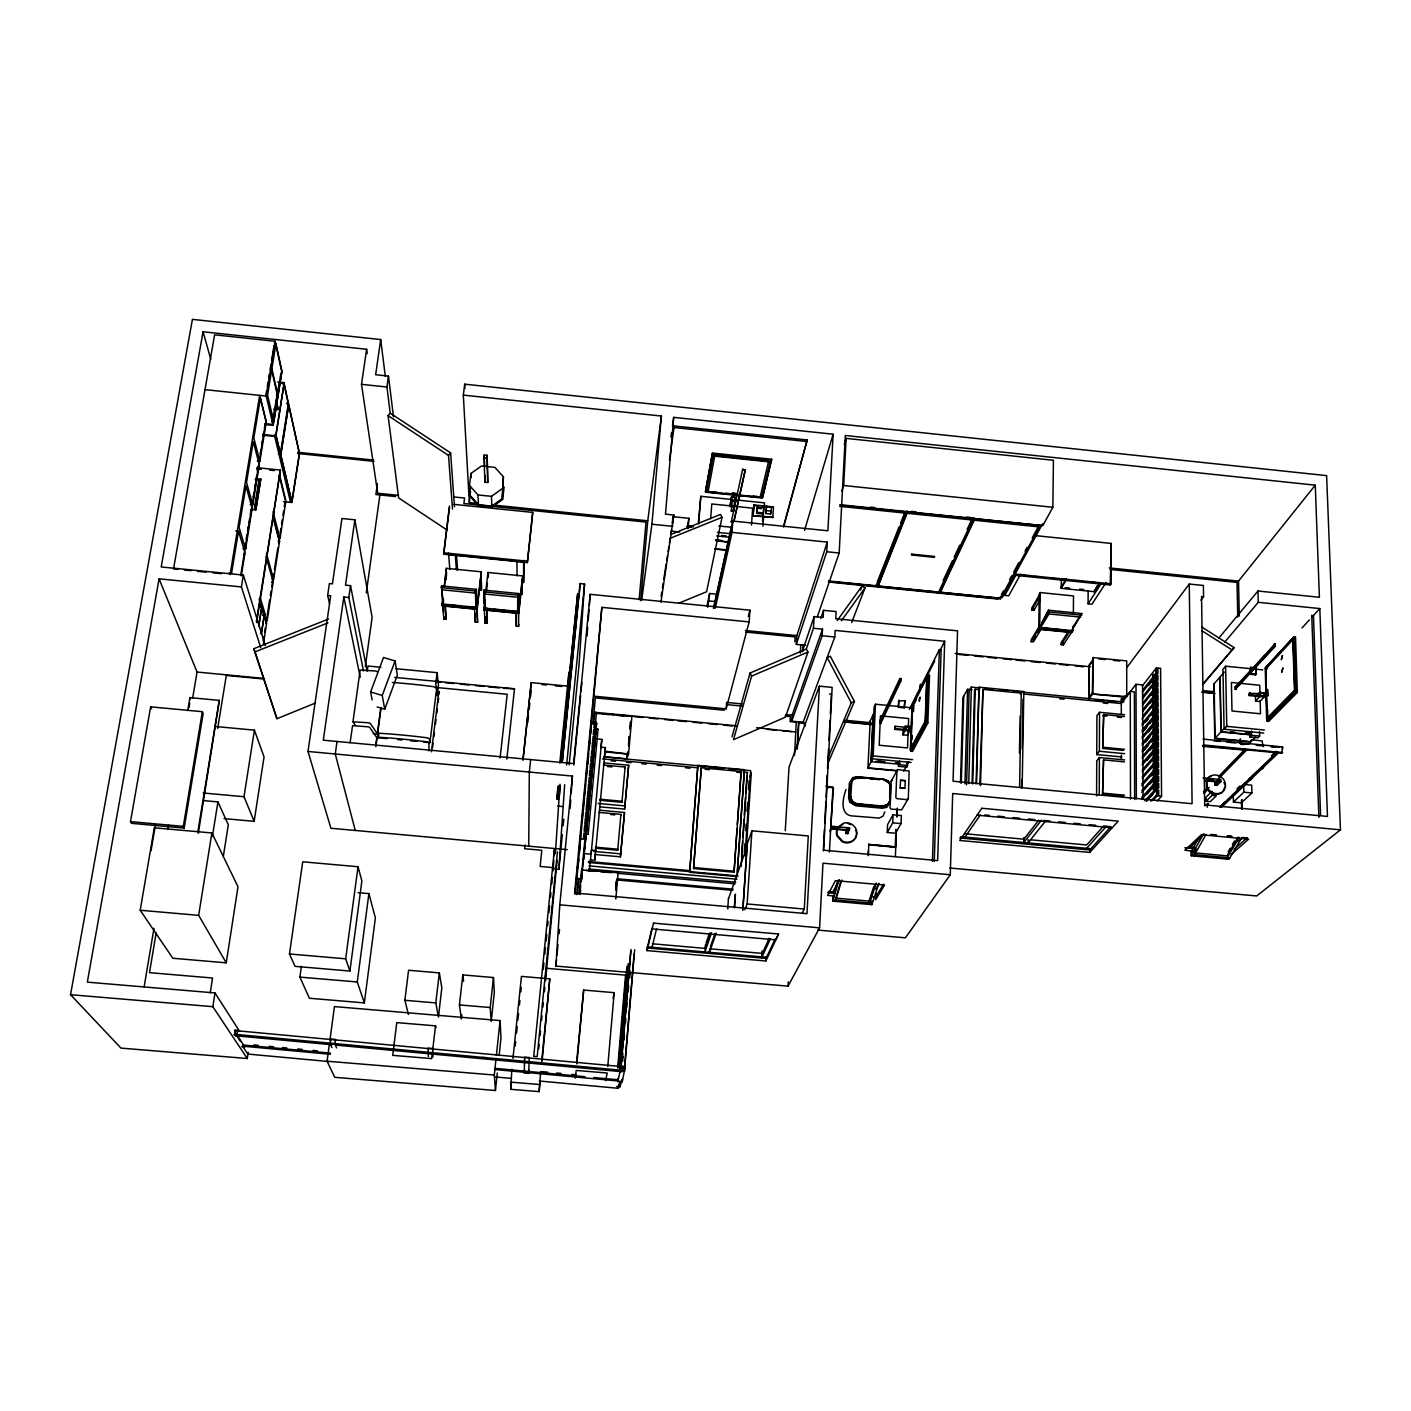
<?xml version="1.0" encoding="UTF-8"?>
<svg xmlns="http://www.w3.org/2000/svg" width="1411" height="1411" viewBox="0 0 1411 1411"><rect width="100%" height="100%" fill="white"/><g stroke="black" fill="none" stroke-linecap="round" stroke-linejoin="round"><path stroke-width="1.5" d="M524.257 560.484L523.604 582.655L523.604 560.414M524.204 1072.819L524.68 1057.121L529.301 1057.509L528.702 1073.189L524.204 1072.819L524.504 1069.838M1123.544 796.21L1102.555 794.234L1103.543 759.894L1124.461 761.887M1123.526 750.423L1102.697 748.43L1103.684 714.53L1124.408 716.541M1111.127 543.411L1111.057 583.819L1015.073 574.065L1014.421 575.247L1110.281 584.983L1111.127 543.411L1035.339 535.616M449.421 506.055L443.654 554.206L527.361 562.583L532.741 512.405L454.06 504.38M1096.594 795.875L1096.735 760.829L1099.381 757.531L1124.673 759.947M1121.904 756.966L1096.753 754.568L1096.911 715.765L1099.539 712.29L1124.638 714.724M1099.24 794.922L1099.381 757.531M1096.753 754.568L1099.398 751.252L1099.539 712.29M1102.555 794.234L1103.543 759.894M1102.697 748.43L1103.684 714.53M1105.959 582.743L1091.955 604.19L1088.075 603.802L1088.146 590.874M981.756 808.397L959.727 840.462L1089.751 852.42L1089.786 848.575M1092.326 694L1093.031 657.579L1126.701 660.895L1126.736 696.558L1092.326 694L1126.172 697.299M1092.855 693.26L1093.031 657.579M1061.442 578.581L1061.143 588.334L1094.142 591.685L1097.37 585.565M528.719 846.159L529.319 772.064L530.642 759.577M1080.561 615.231L1080.544 617.118L1048.973 613.944L1040.542 627.772L1050.895 628.795M1071.619 630.876L1081.814 613.538L1048.585 610.205L1041.671 623.186L1048.585 610.205M532.741 512.405L527.361 562.583M568.351 686.205L531.224 682.624L523.128 759.047M1071.425 630.435L1071.408 632.516L1038.761 629.271L1039.272 594.207L1040.224 592.567L1073.506 595.936L1073.365 613.326M1038.761 628.971L1072.201 632.304L1073.26 626.378M1074.494 626.466L1074.494 624.826M1039.202 624.385L1039.149 628.636L1071.813 631.899L1063.365 644.88L1061.16 644.651L1061.178 642.605L1068.039 631.987M1063.365 644.88L1063.383 642.816M878.877 883.392L871.892 904.645L832.666 901.135L837.323 881.84M833.125 896.003L833.072 899.759L872.333 903.269M1048.973 613.944L1048.99 612.074L1040.56 625.92M839.757 504.662L1042.8 525.633L1052.853 507.272L1053.435 460.268L846.141 438.38L844.307 444.271M1041.001 629.482L1033.416 641.899L1031.194 641.688L1039.713 627.384L1040.224 592.567M1031.194 641.688L1031.229 639.624L1038.796 627.19M1040.383 599.375L1033.91 610.363L1031.706 610.134L1031.741 608.088L1039.642 594.595L1039.554 600.98M1028.125 839.58L1028.072 842.896L1045.868 820.638M1033.91 610.363L1033.946 608.317M1019.447 753.262L1020.118 716.135M1019.589 787.144L1021.264 693.118L982.92 689.379L979.869 784.534M1021.582 788.202L1021.723 779.489M1022.252 749.029L1023.134 698.974M1022.146 787.391L1023.822 691.549L979.04 687.175L976.059 783.916M1023.875 837.534L1023.786 842.508L1041.424 820.214M1020.7 574.083L1008.724 595.795L1004.808 595.407L1004.897 591.086M974.331 517.89L940.008 592.779L1000.258 598.846L1000.311 596.659M972.091 782.84L974.525 690.508L975.213 689.309L979.587 689.732M972.726 783.969L975.213 689.309M976.588 783.105L979.04 687.175M980.522 785.645L982.92 689.379M964.965 783.881L967.576 689.291L971.95 689.714M966.588 784.869L969.145 690.984L971.35 687.122L980.081 687.968M968.757 783.599L971.35 687.122M960.503 782.523L962.919 697.51L967.576 689.291M961.279 783.387L963.748 696.064M817.692 930.061L905.421 937.821L950.273 874.749L952.69 793.529L1340.45 829.844L1326.622 475.63L464.695 384.18L463.319 395.098L469.334 502.598L478.029 503.48M932.406 861.31L939.391 649.607L941.155 649.783L934.241 861.486M805.117 726.083L803.124 722.273L834.801 636.996L835.136 630.417L944.682 641.264L937.645 860.604L823.654 850.198L832.155 687.386L819.403 686.152L789.031 767.108L785.274 830.744M927.874 722.891L929.532 675.075L927.874 674.917L926.198 722.732L927.874 722.891L912.547 751.393L910.924 751.252L912.423 705.112M919.796 688.268L920.536 684.159L920.431 686.998M925.351 722.467L927.027 675.851L928.332 675.975L926.727 722.15L925.404 722.026L910.36 750.211L911.629 750.335M898.613 762.628L898.472 766.332L906.814 767.125L907.855 761.746M909.425 729.804L909.548 726.594L905.95 726.718L905.827 729.91L909.195 730.245L905.827 729.91M909.778 730.845L909.936 726.542L905.368 726.101L903.111 730.545L902.934 734.831L907.485 735.254L909.778 730.845L894.662 729.346L895.156 726.295L907.573 727.476M910.36 750.211L912.053 705.518L927.027 675.851M911.859 749.929L912.088 743.544M912.035 739.681L912.194 735.431M913.287 711.603L913.517 705.218L912.053 705.518M914.275 705.13L912.264 705.094L910.571 749.805L912.017 749.946L912.176 745.678M913.446 711.62L913.605 707.37M895.262 846.9L868.612 844.448L895.262 846.9L895.95 829.509M896.25 829.774L895.562 847.253L868.894 844.819M896.779 816.669L896.885 809.667M895.385 856.495L896.426 830.109M896.937 816.916L897.29 808.115M898.472 766.332L899.495 760.952M900.112 787.832L900.571 780.248L905.315 780.689L904.857 788.273L900.112 787.832L904.857 788.273M904.239 707.881L904.927 700.685L898.613 701.02L898.366 707.317L904.239 707.881L904.927 700.685M901.065 823.583L901.382 815.576L893.057 814.8L887.59 824.571L887.254 832.49L895.474 833.231L901.065 823.583L892.74 822.825L887.254 832.49M905.368 726.101L905.209 730.404L902.934 734.831M906.056 729.469L905.95 726.718M906.814 767.125L906.956 763.422M908.173 731.145L907.538 747.936L879.176 745.237L880.446 715.836L908.666 718.552L908.349 726.947M511.858 1069.168L510.764 1089.31L539.108 1091.638L540.678 1071.566M889.653 797.321L889.777 785.239M889.759 800.778L890.059 784.71A7.073 6.596 27.1 0 0 885.72 779.966L883.551 779.419M894.662 729.346L895.156 726.295M892.74 822.825L893.057 814.8M899.054 700.103L898.366 707.317M899.883 678.497L899.777 681.002L900.853 681.107L900.941 678.585L899.883 678.497L879.811 720.95L879.706 723.349L880.729 723.455L900.853 681.107M907.114 513.287L907.202 510.941L877.889 586.535L938.421 592.62L972.549 520.042L907.114 513.287L877.889 586.535M875.861 893.516L875.596 899.724L884.574 885.067L835.383 880.623L827.622 895.421L834.166 896.003M871.169 761.517L873.268 714.389M911.1 762.451L871.786 758.73L874.079 707.211L875.455 704.23L912.37 707.793M871.875 760.741L872.263 754.109M873.409 728.358L873.603 724.072M868.135 855.242L868.312 850.921M868.418 855.613L868.753 844.184M871.786 758.73L873.162 755.908L875.455 704.23M880.729 723.455L880.817 721.056L879.811 720.95M897.237 770.935L867.924 768.166L870.181 721.092M828.522 581.561L876.302 586.376L876.407 584.189M850.392 783.087C850.374 789.807 846.265 803 856.512 804.482L882.386 806.898L888.242 804.64M851.644 783.034L850.815 796.898A6.949 6.508 26.2 0 0 857.359 804.094L872.263 805.487M845.648 833.478L847.588 827.693L845.648 833.478L847.852 833.672L849.792 827.904L831.22 826.193M553.853 860.057L553.094 870.869M554.064 855.771L554.382 849.351L533.728 1056.328L537.185 1056.61L557.486 851.838M559.92 785.874C560.167 804.217 554.576 803.723 558.421 785.733M847.852 833.672L847.94 831.573M555.37 853.778L559.991 784.287M829.403 852.103L833.001 787.038L826.687 786.438M512.969 1058.391L521.435 976.394L549.796 978.828L542.089 1061.337M823.318 850.921L824.43 829.421M824.765 822.983L825.894 801.483M826.123 797.18L827.163 775.239M827.499 768.66L828.539 748.924M828.998 740.158L830.021 720.421M830.374 713.843L831.396 694.106L829.597 693.93M365.361 666.362L372.116 617.348L354.866 519.812L341.956 518.507L332.432 583.872L329.398 583.572L327.669 595.424L330.703 595.724L308.004 751.463L572.407 776.068L559.797 904.821L555.916 966.076L788.043 986.148L819.597 927.838L822.983 863.179L950.273 874.749M817.357 616.73L839.175 553.006L845.312 435.488L1315.264 485.172L1319.408 597.276L1257.959 591.015L1218.822 638.125M827.728 788.167L827.816 786.244L825.805 786.05M841.856 491.187L843.69 485.507L846.141 438.38M557.116 860.357L545.493 980.786M819.403 686.152L806.986 913.675L574.612 892.987L601.862 607.347L749.153 621.916L749.946 610.205L590.186 594.331L573.624 763.598L323.295 740.193L343.808 597.012L348.834 597.506L363.491 670.966M803.124 722.273L791.747 721.18L822.154 635.761L822.507 629.165L813.441 628.265L806.422 648.778M1200.92 600.204L1203.565 596.782L1203.389 585.459L1189.261 584.031L1192.083 803.706L953.06 781.218L957.54 630.84L835.753 618.741L836.123 611.58L823.548 610.328L823.142 617.489L814.112 616.589L802.171 651.847M805.646 645.321L796.298 644.404L826.74 551.736L827.269 542.106L732.027 532.388L715.254 608.194M672.465 426.069L673.7 417.339L833.143 434.2L827.887 530.783L732.838 521.065L713.719 608.264M567.681 694.018L567.928 689.662M568.298 683.153L568.915 672.289L569.956 672.377M813.441 628.265L814.112 616.589M802.348 912.935L804.27 909.054L808.291 835.965L751.904 830.797L747.248 843.937L742.874 910.448M569.039 682.624L569.391 676.345M797.021 748.73L798.538 722.361L805.152 722.943M802.665 651.229L803.035 644.756M797.338 748.959L798.873 722.661L802.982 723.049M788.043 986.148L788.29 981.827M554.594 868.947L558.862 869.317L564.665 784.728M794.834 641.793L795.116 636.943L745.749 632.075M783.616 527.114L807.18 439.985L674.264 425.963L669.449 460.109M791.747 721.18L792.118 715.165L822.507 629.165M796.298 644.404L796.827 635.603L827.269 542.106M794.499 755.52L796.28 722.15L790.072 721.55L790.372 716.559L785.08 716.047M800.302 653.17L800.795 644.545M577.593 594.595L579.074 594.013L577.593 594.595L560.784 762.363M647.402 946.534L647.067 950.608L765.873 960.979L766.12 956.905M761.693 956.235L762.011 950.979M579.48 592.303L580.044 583.572L584.56 584.031L579.039 664.722L569.162 764.85M765.679 513.551L766.702 506.179L765.679 513.551L770.582 514.063L771.623 506.69M744.32 852.438L744.902 843.743M745.766 830.709L746.19 824.2M747.054 811.149L747.636 802.471M748.5 789.437L749.082 780.742M706.576 490.499L706.382 492.263L761.57 497.96L770.547 460.286L713.225 454.853L717.458 455.312M745.026 855.789L750.652 770.671L728.711 768.625M771.658 459.228L762.504 497.695L771.658 459.228L712.449 453.037L705.429 491.804L728.676 494.203M746.084 851.75L751.287 772.805L749.946 776.932M742.874 908.613L747.177 844.819M770.582 514.063L770.776 511.099M744.832 909.848L747.142 903.957L751.904 830.797M772.681 517.819L773.51 506.937L753.915 504.909L753.068 515.809L772.822 517.273L753.068 515.809M756.631 513.375L757.248 507.096L763.792 507.766L763.439 512.969L763.175 514.045L756.631 513.375L757.248 507.096M734.055 872.21L741.145 771.517L701.302 767.778L693.559 868.541L734.055 872.21L737.001 828.91M737.283 824.571L741.145 771.517M761.57 497.96L761.781 496.196M734.302 907.837L735.396 894.098L734.514 907.255M737.318 872.227L744.408 769.718L697.881 765.362L689.662 872.28L737.018 876.548L744.408 769.718M762.61 521.382L763.034 515.015M763.175 514.045L763.792 507.766M762.945 526.285L763.651 515.65M764.215 507.113L764.497 502.863L734.796 499.794M741.533 856.512L742.556 841.238M742.856 836.864L744.02 819.403M744.303 815.029L745.467 797.568M745.766 793.211L746.93 775.75M741.163 866.46L747.424 772.47L743.086 772.064M570.132 808.521L570.75 799.878M571.19 793.37L572.407 776.068M751.481 525.051L752.645 508.172L711.797 503.956L710.65 518.754M753.192 515.262L753.915 504.909M727.776 908.984L728.429 898.278M742.662 469.246L745.22 470.463L742.662 469.246L731.233 522.282L731.304 521.382M601.862 607.347L593.855 696.17L726.154 708.851L726.612 702.449M729.998 506.496L731.48 496.901L735.907 497.36L735.607 501.346L734.39 506.955L729.998 506.496L731.48 496.901M731.78 500.446C729.311 495.737 737.777 496.213 735.202 500.235L731.78 500.446L735.078 500.782L735.29 497.818M734.425 500.429L734.655 499.406L733.649 511.346L731.339 511.117L732.362 499.159M731.145 528.808L731.268 527.203L713.455 608.494M732.027 532.388L732.838 521.065M705.429 944.894L704.918 951.914L711.55 932.794M587.029 636.061L587.699 627.278M588.193 620.681L589.022 609.711M589.357 605.319L590.186 594.331M707.722 607.259L709.627 593.502L717.758 594.313M697.881 765.362L689.662 872.28M693.559 868.541L701.302 767.778M705.429 491.804L712.449 453.037M713.331 454.307L713.137 456L770.335 461.979L770.406 460.709L768.766 460.674L760.106 497.272M714.883 455.03L708.093 491.91M698.304 523.358L700.826 496.302L730.545 499.353M698.639 524.01L700.826 496.302M688.074 528.684L688.903 518.313L672.853 516.655L672.324 522.899M620.699 1066.081L625.302 1066.451L622.198 1081.849L617.718 1081.479L620.311 1070.649L629.429 963.607M620.822 1067.58L630.682 951.331M631.052 949.48L620.963 1068.392L624.65 1068.709L634.65 949.779M616.713 1086.505L620.064 1086.77L620.434 1082.396M622.533 1057.633L622.904 1053.259M624.015 1040.154L624.385 1035.797M625.496 1022.675L625.867 1018.319M626.784 1007.383L627.154 1003.027M628.071 992.092L628.636 985.548M629.553 974.613L629.923 970.257M622.657 1061.107L623.027 1056.716M629.712 977.752L630.082 973.361M622.198 1081.849L622.445 1078.886M634.086 953.836L624.297 1070.067L625.302 1066.451M660.93 602.356L673.841 515.015L665.463 514.168L673.7 417.339M437.11 672.659L435.77 683.435L437.11 695.711L438.451 684.846L437.11 672.659L396.085 668.726M617.648 1067.933L625.549 975.142L546.286 968.281L545.422 976.941M618.388 1066.822L626.96 966.2M617.718 1081.479L617.983 1078.515M619.376 1068.374L628.283 963.501M674.264 425.963L674.141 427.533L807.092 441.537M615.884 888.03L616.448 881.681M627.542 756.031L627.93 751.746M628.53 744.99L629.288 736.419L628.653 742.75M615.884 890.306L616.625 882.016M628.6 746.366L629.324 738.041M630.064 729.699L630.805 721.374M615.813 899.036L618.141 872.686L581.579 870.005M605.46 751.94L628.548 754.109L631.934 716.065L596.394 713.419M595.46 854.572L620.417 856.83L624.509 812.489L599.622 810.196M599.869 806.827L624.614 809.103L628.671 765.238L603.996 762.928M620.417 856.83L624.509 812.489M624.614 809.103L628.671 765.238M641.635 600.433L651.917 524.222L661.389 416.051L463.319 395.098M607.771 1066.487L614.191 992.674L583.678 990.046L576.57 1062.412M576.87 878.736L591.597 721.726L596.059 722.15L581.138 879.106L576.87 878.736L577.293 874.379M639.13 599.781L646.026 522.088L463.902 503.515L464.572 498.03L453.936 496.954M595.371 848.187L617.683 850.216L620.928 814.412L598.705 812.366M599.975 800.302L621.934 802.33L625.126 767.037L603.273 764.991M640.7 600.61L647.755 520.8L661.389 416.051M603.785 756.649L626.943 758.836L627.507 752.574M615.972 886.655L616.536 880.358M627.366 757.248L627.736 753.104M629.941 728.252L630.541 721.709M587.805 763.792L588.563 755.379M589.128 749.065L589.904 740.652M590.468 734.337L591.597 721.726M736.877 725.836L594.807 712.308L599.128 713.296M596.624 738.905L601.827 739.399L591.121 854.237L584.048 853.602L582.39 870.64M590.433 859.828L594.772 860.234L595.371 853.743M594.772 860.234L605.425 747.565L601.086 747.142M576.852 1063.929L583.678 990.046M577.575 893.974L579.057 878.224M593.714 723.79L594.807 712.308M579.268 894.38L581.632 869.405M594.684 731.357L595.089 727.212M595.407 723.79L596.465 712.678M579.903 894.115L580.715 884.609M581.156 880.975L581.949 872.651L581.561 876.601M580.133 894.486L580.591 889.83M581.314 881.981L581.985 875.137M584.048 853.602L586.094 831.926M587.117 821.096L587.54 816.757M588.563 805.928L588.969 801.589M589.992 790.76L590.398 786.421M591.209 777.761L591.632 773.422M592.849 760.423L593.255 756.084M583.695 859.405L586.218 833.231M588.211 812.242L587.717 817.392L585.477 817.181L585.953 812.03L588.211 812.242L587.311 821.343M590.151 791.289L592.779 763.88L590.539 763.668L590.063 768.73L592.303 768.942M593.59 755.255L594.066 750.211L591.844 749.999L591.368 755.044L593.59 755.255L592.973 761.605M594.878 741.639L595.336 736.613L593.131 736.419L592.655 741.428L594.878 741.639L594.454 745.943M596.624 723.067L596.147 728.076L593.943 727.864L594.419 722.855L596.624 723.067L595.724 732.45M588.211 834.113L598.07 729.24L596.289 729.064L586.394 833.936L588.211 834.113L583.96 833.019L583.484 838.222L585.741 838.416M539.302 1081.002L618.23 1088.304L618.547 1084.971M574.965 894.362L576.834 874.767M577.452 868.224L578.281 859.511M578.898 852.985L579.727 844.272M580.362 837.728L581.191 829.015M581.808 822.49L582.637 813.777M583.272 807.251L584.101 798.538M584.507 794.181L585.336 785.468M585.971 778.925L586.8 770.212M587.417 763.686L588.246 754.973M588.863 748.43L589.71 739.734M590.115 735.378L590.944 726.665M591.368 722.309L593.855 696.17M577.91 867.871L578.739 859.193M579.357 852.685L580.186 843.99M576.676 894.609L578.122 879.318M592.885 724.108L595.371 697.881L724.319 710.227M595.248 730.545L595.654 726.348M541.736 1060.772L549.796 978.828M539.108 1091.638L540.184 1080.826M573.818 765.027L580.591 695.658M581.015 691.319L581.861 682.659M555.916 966.076L556.551 959.603M556.975 955.3L558.015 944.523M559.073 933.729L559.497 929.426M593.043 760.582L593.449 756.296M581.561 879.141L581.985 874.891M584.789 848.029L586.429 830.814M588.669 807.092L589.145 802.03M596.289 729.064L598.07 729.24M562.178 762.469L580.044 583.572M562.319 761.887L579.074 594.013M543.27 969.533L543.923 962.955M544.805 954.189L545.457 947.61M546.11 941.031L546.762 934.452M547.644 925.687L548.068 921.295M548.95 912.529L549.602 905.95M550.484 897.184L550.907 892.793M551.789 884.027L552.442 877.448M566.622 765.097L584.56 584.031M538.755 1048.743L539.196 1044.352M540.06 1035.586L540.501 1031.194M541.577 1020.241L542.018 1015.849M542.882 1007.084L543.323 1002.71M544.399 991.739L544.84 987.365M558.862 869.317L562.301 834.501M563.148 825.788L563.8 819.262M528.702 1073.189L529.002 1070.208M559.797 763.157L568.915 672.289M560.537 762.028L577.646 593.872M557.08 799.384L558.386 786.315M510.764 1089.31L511.435 1082.819M515.227 1046.01L515.685 1041.671M516.567 1033.011L517.237 1026.52M517.908 1020.012L518.578 1013.521M519.477 1004.861L519.918 1000.522M520.818 991.862L521.259 987.541M525.015 844.995L524.627 848.716L541.789 850.269L540.148 866.46L553.853 867.694M329.345 1044.405L327.07 1061.213L334.724 1077.316L495.437 1090.491L494.291 1075.023L495.914 1059.784M496.372 1055.428L500.076 1020.576L334.442 1006.59L329.909 1040.207M495.437 1090.491L497.289 1072.995M499.141 1055.499L500.976 1038.002L500.076 1020.576M600.927 747.883L601.827 739.399M493.462 977.541L494.344 992.286L491.204 1021.458L490.217 1007.542L493.462 977.541L462.826 974.913L459.422 1004.914L461.344 1018.936L461.803 1014.774M522.899 760.353L531.224 682.624M527.82 722.414L528.508 716.012M529.178 709.61L529.866 703.225M530.554 696.822L531.241 690.42M506.831 759.136L514.504 688.797L436.422 681.319M589.287 871.257L591.491 850.075L595.901 850.48M508.965 610.84L517.625 611.686L517.749 595.319M500.129 757.795L507.184 694.265L435.77 687.439M518.737 593.555L518.613 607.083L518.737 593.555L483.973 590.115L484.308 603.696L483.973 590.115M518.807 624.262L518.56 626.378L516.285 626.149L516.426 613.221M518.842 613.168L518.842 611.51L483.797 608.07L483.885 609.728L518.842 613.168L522.775 575.935L487.977 572.478L485.772 591.315M519.848 593.908L522.123 594.137L522.352 592.073M604.173 758.712L605.425 747.565M487.042 610.328L487.254 623.309L484.961 623.08L485.014 616.625M486.954 608.141L487.254 623.309M502.228 498.647L503.41 476.812L494.908 467.376L481.504 465.983L470.957 473.461L469.493 485.455L470.039 495.349L478.452 504.768L491.804 506.126L502.228 498.647L503.41 476.812M478.223 505.491L469.528 495.402L478.223 505.491L491.963 506.884L502.704 499.177L504.133 486.936M477.112 607.171L477.571 622.357L475.278 622.128L475.154 613.485M444.059 587.188L446.423 568.333L481.327 571.808L476.865 609.323L442.648 605.954L443.46 599.428M479.087 589.869L481.38 590.098L481.627 588.034L480.939 573.871M428.38 1056.504L428.062 1048.126L432.718 1048.514L433.001 1056.892M439.332 972.885L441.837 987.806L438.433 1017.014L435.805 1002.921L439.332 972.885L408.573 970.257L404.869 1000.293L408.432 1014.474M489.458 608.917L485.119 608.494L484.714 592.038M483.885 609.728L484.784 599.693M432.189 1054.229L431.678 1058.603L392.717 1055.357L396.773 1022.605L435.523 1025.85L435.893 1027.737M432.701 1049.872L435.523 1025.85M484.626 607.912L484.379 610.063L518.49 613.415L522.335 577.999L522.123 594.137M486.636 589.833L487.395 583.307M488.206 577.399L488.418 574.612M487.747 482.509L487.148 455.312L484.273 455.03L483.955 457.587L484.925 482.227L487.747 482.509L487.148 455.312M484.925 482.227L485.067 475.595M467.253 606.73L475.948 607.577L475.384 591.121M476.318 589.357L476.759 602.956L476.318 589.357L441.467 585.9L442.349 599.569M431.449 751.798L438.927 691.372L439.174 693.771M432.542 747.583L433.071 743.28M433.865 736.824L434.394 732.521M435.452 723.896L435.981 719.592M436.793 713.137L437.322 708.833M438.115 702.378L438.645 698.075M469.546 495.79L470.516 487.236M470.039 495.349L470.516 491.381M469.334 502.598L469.828 498.577M442.243 587.823L441.996 589.78L475.154 593.061M481.327 571.808L477.2 609.058L442.119 605.619L442.49 599.746M442.119 605.619L442.895 599.34M444.465 586.782L446.423 568.333M445.841 579.18L446.67 572.654M445.911 579.868L446.458 575.512M445.453 606.219L446.176 619.288L443.883 619.059L444.13 616.942M428.909 750.917L428.944 742.733L426.704 741.816A221.068 65.329 6.7 0 0 401.729 739.047A220.998 65.312 6.7 0 0 376.86 737.142L375.696 745.855M423.494 742.01L429.932 742.609L436.246 691.743M443.936 552.071L449.527 507.537M301.407 966.306L299.873 977.1L309.397 998.247L364.338 1002.904L375.379 917.908L368.906 893.604L358.041 892.634M575.265 1078.127L576.252 1070.438L607.206 1073.013L605.619 1080.632M364.338 1002.904L357.283 981.985L368.906 893.604M386.914 738.588L378.324 737.777L377.407 733.138L380.829 707.546M375.873 746.701L377.037 738.006L369.664 727.441A2.804 0.917 7.5 0 0 367.918 726.806L352.574 725.642L350.087 742.733M373.28 733.614L377.566 734.02L380.988 708.445M378.324 737.777L378.889 733.526M349.91 971.05L361.886 880.94L358.024 866.742L302.73 861.804L289.467 953.977L295.04 966.341L349.91 971.05L345.677 958.81L358.024 866.742M331.955 1047.544L330.209 1043.664L330.827 1039.06L335.518 1039.448L334.901 1044.052L336.594 1047.932M1263.586 767.584L1261.822 769.136M355.484 725.466L352.979 721.779L360.14 670.031L375.485 671.001A2.787 0.988 7.8 0 1 377.196 671.671L377.478 671.936M1252.368 778.29L1250.64 779.824M377.39 483.691L375.873 494.538L395.733 496.566M366.278 592.902L379.912 494.944M348.834 597.506L350.528 585.653L345.501 585.159L354.866 519.812M337.035 741.48L335.271 754.003L355.272 830.462M447.181 530.113L398.625 497.907L388.096 415.663L390.212 413.176L386.931 387.02L388.466 376.084L375.643 374.726L380.688 339.557L192.425 319.362L70.55 994.702L120.958 1048.108L247.278 1058.515L248.195 1052.341M670.93 436.951L671.548 432.595M624.95 768.148L625.126 767.037M398.502 495.367L377.707 493.25L361.516 384.339L366.613 349.258L203.061 331.761L161.207 566.957L243.345 575.071L265.286 645.48M626.943 758.836L628.036 752.627M628.548 754.109L605.531 751.234M621.934 802.33L622.092 801.254L599.922 799.208M620.769 815.47L620.928 814.412M241.722 1046.627L244.773 1046.874L236.995 1034.933L237.683 1030.33L234.543 1030.083M617.683 850.216L617.842 849.21L595.477 847.182M224.032 818.592L254.156 821.325L264.051 756.86L254.403 730.157L216.218 726.577M254.156 821.325L244.015 796.721L254.403 730.157M247.278 1058.515L212.832 1006.678L214.983 992.938L87.323 982.144L159.09 578.827L241.422 586.923L260.735 647.667M279.061 454.554L290.366 501.646L291.83 501.787L299.361 453.407L288.602 404.463L280.613 454.712L278.496 454.113L280.048 454.271M283.47 501.628L291.936 502.475L299.502 453.813L284.175 383.968L282.588 383.968M226.254 962.831L238 886.743L211.879 832.966L154.31 827.798L140.2 910.254L172.83 958.263L226.254 962.831L198.651 915.351L211.879 832.966M261.229 633.909L264.192 615.125L261.811 607.259L260.277 607.1M261.352 634.297L264.298 615.513L262.781 615.372M263.24 640.876L263.928 636.555M264.598 632.234L265.286 627.895M265.956 623.574L266.644 619.253M267.314 614.914L269.695 599.763M270.365 595.442L271.053 591.121M271.723 586.782L273.769 573.801M274.439 569.48L277.844 547.838M278.514 543.517L279.537 537.027M280.207 532.688L280.895 528.367M281.565 524.028L282.253 519.707M282.923 515.385L283.611 511.047M284.281 506.725L284.969 502.404M263.398 643.945L266.644 623.239L264.298 615.513M259.342 599.834L265.603 620.558L267.12 620.699L273.187 581.985L265.956 556.181M272.111 579.127L273.611 579.268L279.59 541.136L273.134 516.408M273.117 517.661L278.531 538.314L280.013 538.455L285.904 500.905L279.66 475.313M210.239 992.85L212.55 978.017L149.495 972.655L156.162 932.865M661.089 596.5L661.777 592.126M662.429 587.928L663.117 583.501M663.77 579.339L666.151 564.118M666.803 560.044L667.474 555.758M668.144 551.472L668.849 546.904M669.484 542.9L670.207 538.279L722.026 517.343L720.492 514.433L670.684 534.557M670.825 534.31L671.495 530.025M672.5 523.604L673.841 515.015M280.383 453.76L275.956 435.152L274.369 434.994L278.831 453.601L280.383 453.76L288.391 403.458L286.627 403.211M280.842 454.906L288.691 405.557M256.361 621.545L280.401 470.075L256.908 467.676M256.679 622.551L280.401 470.075M258.689 625.796L261.688 606.853L259.271 598.828M258.813 626.184L261.811 607.259M223.361 856.177L228.317 824.765L217.929 801.907L202.972 800.548M273.769 409.137L278.108 409.578L276.362 399.683M277.738 381.958L284.211 382.646L275.674 435.823L262.587 434.465M284.211 382.646L275.851 436.563L262.781 435.205M212.391 836.476L217.929 801.907M217.682 728.411L226.307 675.446L264.404 679.079M241.422 586.923L243.345 575.071M254.421 508.489L258.971 480.569M255.797 509.988L260.77 479.123L255.797 509.988L251.564 509.494M279.466 381.887L272.217 422.277M280.242 378.095L280.824 373.439M281.265 372.945L272.958 424.429L266.573 423.776M264.686 424.482L273.187 425.364L281.83 371.763L275.145 341.286L214.631 334.813L173.518 568.95L177.874 569.374M272.252 421.466L273.822 421.624L277.808 396.967L271.67 370.052L270.065 369.876M276.45 395.574L278.002 395.733L281.953 371.305L275.939 343.896L274.351 343.737M234.685 1034.281L235.284 1030.594L622.974 1066.716L622.639 1070.385L234.685 1034.281L235.672 1035.78L331.779 1044.722M235.672 1035.78L235.284 1030.594M273.187 425.364L265.938 395.045L266.626 390.847M267.314 386.649L268.002 382.469M268.69 378.271L269.378 374.074M270.947 364.479L270.277 368.624L271.882 368.8L278.002 395.733M271.635 360.334L273.999 345.801M275.145 341.286L266.185 396.05L205.001 389.63M273.822 421.624L267.561 395.203L271.67 370.052M271.882 368.8L275.939 343.896M197.787 832.19L219.287 700.385L189.921 697.616L187.751 710.58M198.334 833.284L219.287 700.385M244.897 547.803L245.796 547.891L244.897 547.803L245.461 543.253M246.255 539.478L246.819 534.928M247.613 531.153L248.177 526.603M248.971 522.811L249.659 518.648M250.329 514.486L250.893 509.935M253.169 497.095L253.874 492.756M254.58 488.418L255.285 484.079M255.991 479.74L256.696 475.401M257.402 471.062C256.202 468.558 259.836 465.33 258.125 466.724M260.241 453.689L260.929 449.439M261.635 445.171L262.323 440.902M263.028 436.634L263.716 432.366M264.421 428.097L265.109 423.829M240.805 574.806L265.533 423.018M241.246 575.917L245.003 552.671L238.494 531.171L235.796 530.889M245.585 549.091L252.216 508.348L245.937 485.984L239.094 527.52L245.585 549.091L242.939 548.826M252.798 504.821L259.307 464.766L253.257 441.59L246.537 482.403L252.798 504.821L250.17 504.556M259.871 461.291L266.291 421.871L260.435 397.92L253.839 438.063L259.871 461.291L257.296 461.027M184.188 828.081L183.307 826.387L202.337 711.691L150.642 706.84L130.5 821.625L131.523 823.336L184.188 828.081L203.149 713.649L202.337 711.691M230.099 574.542L259.659 395.38L265.885 420.848M238.494 531.171L231.545 573.395L228.811 573.131M167.697 829.492L168.438 825.17M189.021 707.528L189.762 703.225M144.134 986.853L153.993 928.244M192.654 698.11L197.046 672.042L159.09 578.827M151.03 850.71L155.457 824.765M687.827 524.557L688.903 518.313M1250.746 741.251L1250.834 740.722A1.799 1.587 36.9 0 1 1251.945 739.752L1262.157 740.969L1263.039 746.613M706.382 492.263L713.243 455.436L770.459 461.432M613.097 998.477L614.191 992.674M884.803 811.819L883.215 815.875L879.406 818.098L850.798 815.805C839.545 813.336 843.09 797.233 846.053 789.472M891.152 781.253L890.059 807.886A2.028 1.887 28.6 0 0 891.205 809.12L901.682 809.826L908.331 798.538L909.125 771.041L897.625 769.559L891.152 781.253L892.369 780.248M896.92 770.388L895.844 797.374A2.046 1.905 28.4 0 0 896.99 798.644L906.532 799.614L908.331 798.538M722.026 517.343L706.594 591.756L678.691 603.273M706.964 606.183L709.627 593.502M890.235 800.16L886.972 805.593L876.531 805.875M850.833 781.024C850.039 788.414 845.33 802.965 856.248 805.011L884.327 807.286L889.318 802.824M889.618 802.542L890.024 800.548M731.339 511.117L731.568 510.094L733.861 510.323M735.078 501.099L735.907 497.36M889.036 803.353L889.477 801.289M851.45 783.44L852.085 781.041M733.791 521.647L745.273 469.528M734.179 520.447L745.22 470.463M651.9 928.35L647.296 947.998L766.032 958.369L775.045 939.197M647.067 950.608L653.558 922.97M651.776 948.386L656.556 928.755M618.23 1088.304L619.993 1081.143M620.064 1086.77L621.845 1079.574M748.306 616.501L749.946 610.205M1224.783 787.109L1222.967 791.395M726.154 708.851L749.153 621.916M783.705 525.668L807.18 439.985M732.009 736.859L750.052 673.012L806.334 649.06L807.939 652.076L785.433 717.194L733.473 739.699L751.64 676.045L750.052 673.012M804.552 530.36L833.143 434.2M832.666 901.135L839.016 879.794M840.691 881.734L835.788 898.119L869.652 901.153L874.979 884.82M835.365 901.364L841.75 880.041M747.072 773.563L747.424 772.47M873.621 887.113L869.211 900.659L869.211 904.398L876.16 883.145M706.082 942.971L709.416 933.288M710.474 933.024L705.165 948.404L652.341 943.783M820.708 618.477L823.548 610.328M710.333 946.869L715.095 933.429M716.188 933.218L709.416 952.302L709.662 948.792L762.293 953.395L769.242 938.192M728.57 898.578L746.666 847.711M380.97 667.262L368.024 666.027L367.107 671.142L350.528 585.653M795.698 732.027L756.561 727.723M377.125 706.946L384.744 709.222L397.338 675.216L395.08 660.948L383.51 657.491L370.599 691.99L372.151 699.874M384.744 709.222L382.24 695.464L395.08 660.948M860.516 590.115L862.068 586.024L865.014 587.928L851.68 622.568M877.219 582.143L899.019 527.079M900.641 523.005L904.68 512.81M876.302 586.376L905.386 513.11L839.616 506.32M827.693 758.324L851.274 702.784L854.431 701.408L830.285 656.238L827.146 657.579L851.274 702.784M828.081 762.998L854.431 701.408M870.023 721.427L873.162 714.601L871.063 761.711L898.631 764.109M761.57 957.981L770.424 938.791M943.095 580.609L952.319 560.943M954.171 557.028L959.709 545.228M967.082 529.495L972.62 517.714M765.873 960.979L778.519 934.17M940.008 592.779L974.26 520.218L1039.396 526.938L1000.258 598.846M879.706 723.349L900.941 678.585M867.924 768.166L872.615 758.536M848.381 828.433L848.293 830.55L830.814 828.945M909.266 709.398L939.391 649.607M910.942 708.022L934.752 660.895M939.708 651.071L944.682 641.264M914.487 703.295L916.444 699.468M907.643 730.986L909.936 726.542M832.225 893.075L839.122 880.094M910.924 751.252L926.498 722.591M912.017 749.946L926.674 722.608L925.175 722.45L926.798 676.31L928.279 676.451M903.693 771.2L908.684 761.958M900.571 780.248L905.315 780.689M1001.351 594.772L1003.397 590.98M1009.57 579.604L1011.634 575.811M1013.698 572.019L1018.848 562.53M1025.021 551.154L1027.085 547.362M1032.235 537.891L1038.408 526.515M1002.321 597.541L1042.588 523.746M1041.953 525.545L840.462 505.297M1004.808 595.407L1015.708 575.494M1197.974 839.527L1190.884 852.191L1191.272 855.789L1229.016 859.281L1241.803 837.693M1191.272 855.789L1203.442 834.13M1196.563 849.087L1194.447 852.844L1227.023 855.86L1238.064 837.129M1193.865 856.036L1206.088 834.36M1031.706 610.134L1039.237 597.329M1228.117 851.838L1230.233 848.24M1232.367 844.625L1234.484 841.027M1226.424 859.034L1239.175 837.446M875.684 889.23L879.018 883.692M1061.16 587.241L1066.24 578.845M1061.354 587.293L1065.922 579.762M1061.143 588.334L1066.24 579.956M883.568 884.115L875.72 896.99L872.739 896.726M1033.434 639.853L1035.603 636.29M1037.773 632.745L1039.96 629.183M851.891 781.447L853.144 779.313M850.568 781.553L853.567 777.902L857.8 777.002L884.238 779.542L888.189 781.147L890.623 784.816L890.288 801.765L886.955 807.286L882.492 808.274L855.789 805.787L849.828 802.242L848.611 797.868L849.334 783.14L852.685 777.655L857.147 776.72L883.727 779.207L888.048 780.971L890.8 786.703M1202.86 684.617L1234.096 647.596L1201.696 626.96M1020.523 694.3L1021.264 693.118M1023.257 692.448L1023.822 691.549M1094.142 591.685L1099.539 583.325M1061.16 644.651L1069.168 632.304M1072.748 627.295L1081.814 613.538M1088.075 603.802L1100.827 584.136M1110.281 584.983L1111.057 583.819M837.746 827.992L843.408 823.266A10.194 9.612 27.2 0 1 851.045 823.883A10.283 9.683 27.2 0 1 855.913 837.199A10.283 9.683 27.2 0 1 850.198 841.803A10.194 9.612 27.2 0 1 842.543 841.097L837.376 835.365A9.895 9.313 27.2 0 1 836.935 830.356M964.083 838.363L980.275 814.976M1093.296 659.166L1089.045 665.234L1088.851 699.168L1093.137 693.312M1089.133 665.886L1092.643 660.877M1089.027 667.421L1088.869 696.082M837.182 620.593L862.068 586.024M841.379 620.787L865.014 587.928M1088.957 697.581L1092.484 692.73M1127.107 667.174L1189.261 584.031M1121.428 700.738L1125.149 695.923M1120.845 702.29L1125.361 696.452M1121.322 703.031L1130.282 691.443L1134.373 691.849L1134.656 799.508M1122.768 701.373L1135.996 684.3L1142.575 684.935L1143.051 799.543M1142.416 685.781L1156.403 667.879L1160.6 668.303L1161.553 796.298L1157.091 801.042M1038.761 820.232L1023.839 839.192L965.071 833.76M1152.946 674.828L1155.115 674.37L1155.344 790.707L1153.634 790.548L1152.946 674.828L1154.621 675.005M1142.434 690.473L1155.821 673.506L1155.785 668.726L1157.884 668.937L1157.92 673.7L1155.821 673.506M1142.434 692.272L1155.838 675.34L1157.92 675.534L1157.955 680.296L1155.874 680.102L1142.451 696.946M1148.501 685.587L1152.54 680.49M1142.469 698.762L1155.874 681.936L1157.972 682.148L1158.008 686.91L1155.909 686.716L1142.487 703.436M1239.281 616.113L1238.523 581.103L1315.264 485.172M1142.487 705.271L1155.926 688.568L1158.008 688.78L1158.043 693.559L1155.944 693.365L1142.504 709.962M1151.27 695.27L1153.969 691.937M1142.522 711.779L1155.962 695.2L1158.061 695.411L1158.096 700.209L1155.997 699.997L1142.54 716.488M1149.965 703.525L1152.646 700.209M1142.046 718.922L1156.015 701.849L1158.114 702.061L1158.149 706.893L1156.032 706.682L1142.063 723.649M352.979 721.779L368.465 722.767A2.804 0.917 7.6 0 1 370.211 723.402L377.566 734.02M1142.081 725.483L1156.05 708.551L1158.149 708.745L1158.184 713.578L1156.085 713.366L1142.099 730.21M1145.52 722.167L1148.325 718.763M1151.129 715.377L1153.933 711.973M1142.099 732.027L1156.103 715.218L1158.202 715.43L1158.237 720.263L1156.12 720.051L1142.116 736.771M452.49 509.106L448.522 455.418L450.62 452.896L390.212 413.176M1144.145 730.404L1146.967 727.035M1149.771 723.667L1153.969 718.622M1142.134 738.623L1156.138 721.938L1158.255 722.15L1158.272 727L1156.173 726.788L1142.152 743.368M1148.395 731.956L1151.2 728.623M1224.625 642.252L1258.259 602.321L1257.959 591.015M1142.152 745.202L1156.191 728.658L1158.29 728.87L1158.325 733.72L1156.209 733.508L1142.169 749.964M1145.609 741.904L1149.842 736.948M1142.187 751.798L1156.226 735.396L1158.343 735.59L1158.378 740.493L1156.262 740.281L1142.205 756.596M1144.233 750.158L1148.466 745.237M1151.288 741.939L1154.092 738.659M1203.036 683.753L1234.096 647.596M1142.205 758.448L1156.279 742.168L1158.396 742.362L1158.413 747.248L1156.297 747.036L1142.222 763.228M1149.912 750.264L1154.145 745.378M1251.804 668.796L1225.612 666.204L1222.949 669.273L1224.078 729.222L1263.656 733.067M1142.24 765.079L1156.314 748.924L1158.431 749.135L1158.466 754.021L1156.35 753.809L1142.257 769.877M1147.125 760.194L1152.769 753.721M1224.307 672.095L1220.109 676.91L1221.097 731.762L1250.887 734.637M1142.257 771.729L1156.367 755.696L1158.484 755.908L1158.519 760.829L1156.385 760.635L1142.275 776.544M1142.293 778.413L1156.403 762.522L1158.519 762.716L1158.554 767.637L1156.438 767.443L1141.764 783.828M1103.631 826.017L1086.664 844.977L1030.295 839.774M1141.781 785.698L1156.456 769.33L1158.572 769.542L1158.607 774.463L1156.491 774.269L1141.799 790.513M1151.2 775.838L1155.627 770.917M1085.518 849.545L1106.277 826.458M1250.005 674.317L1255.667 674.881L1256.337 667.862L1250.693 667.315L1249.952 672.289M1235.119 687.034L1275.191 643.892L1275.262 646.344L1235.154 689.362L1235.119 687.034L1238.981 683.912M1244.784 677.509L1252.016 669.519M1257.818 663.117L1265.05 655.11M1267.96 651.9L1275.191 643.892M1141.799 792.4L1156.491 776.191L1158.625 776.385L1158.66 781.324L1156.526 781.13L1141.816 797.25M1235.154 689.362L1274.239 646.238L1274.168 643.786M1110.686 826.881L1089.768 849.951L959.797 837.975M1149.771 784.216L1154.18 779.348M1256.337 667.862L1255.667 674.881M1089.751 852.42L1118.235 821.131L981.774 808.238M1141.834 799.102L1156.544 783.034L1158.678 783.228L1158.713 788.185L1156.579 787.991L1144.797 800.76M1146.861 794.217L1154.233 786.156M1265.702 667.438L1293.94 636.714L1295.527 636.872L1297.326 692.448L1268.683 721.409L1267.131 721.268L1265.702 667.438L1267.237 667.597M1301.965 627.983L1309.408 619.888M1312.389 616.66L1319.814 608.564L1258.259 602.321M1267.854 720.227L1266.637 720.104L1265.244 668.091L1293.111 637.79L1294.381 637.913L1296.092 691.602L1269.918 718.287M1153.634 790.548L1153.44 674.193M1292.741 639.8L1265.685 669.167L1266.902 669.273M1146.279 801.06L1156.579 789.895L1158.713 790.107L1158.748 795.081L1156.614 794.887L1150.723 801.219M1146.878 800.954L1152.787 794.569M1259.811 693.524L1249.07 693.383L1249.123 695.57L1259.088 696.54M1249.123 695.57L1249.846 692.554M1152.822 800.637L1157.249 795.892L1156.403 667.879M1214.748 738.535L1220.921 731.956L1219.915 677.121L1213.813 684.123L1214.748 738.535L1250.569 741.992L1255.525 737.018M1221.097 731.762L1225.348 727.247M1224.078 729.222L1226.759 726.365L1225.612 666.204M1259.706 692.378L1255.455 696.911L1255.561 701.091L1259.917 701.514L1264.203 696.999L1264.097 692.819L1259.706 692.378L1259.811 696.575L1255.561 701.091M1260.288 692.995L1263.974 692.872L1263.621 696.399L1260.358 696.082L1260.288 692.995L1263.974 692.872M1260.358 696.082L1260.711 692.536M1294.346 690.332L1266.99 718.164L1268.224 718.287M1259.529 731.762L1259.635 736.083L1257.959 737.777L1249.899 737.001L1251.557 735.307L1251.469 730.969M1266.637 720.104L1294.822 691.478L1293.111 637.79M1267.131 721.268L1295.704 692.29L1293.94 636.714M1203.548 791.642L1206.599 788.555M1218.857 776.262L1244.855 749.435L1246.795 749.629L1219.192 777.972M1228.981 766.702L1235.119 760.547M1203.83 792.7L1209.068 787.356M1219.175 777.32L1246.795 749.629M1203.83 793.352L1208.451 788.731M1203.019 777.831L1220.868 779.525L1220.903 781.553L1217.058 785.38L1214.942 785.186L1214.906 783.158L1217.464 780.6M1214.942 785.186L1218.787 781.359L1218.751 779.331M1206.123 801.254L1212.084 795.363L1212.014 791.289L1206.052 797.197L1206.123 801.254L1210.303 801.642L1216.3 795.769L1212.084 795.363M1204.747 805.893L1208.504 803.564M1236.865 788.925L1240.004 785.927M1271.346 755.785L1276.038 751.269M1281.717 747.424L1282.405 746.754L1281.876 753.245L1202.578 745.625M1219.668 807.215L1277.66 751.604M1220.533 806.439L1225.242 801.924M1240.269 787.603L1244.978 783.087M1248.77 779.366L1257.536 771.041M1220.533 807.074L1277.043 752.963M1221.45 807.374L1278.013 753.298M1233.426 802.083L1243.867 792.206L1243.691 784.393L1251.716 785.169L1251.91 792.964L1241.363 802.841L1233.426 802.083L1233.267 794.375M1189.173 848.17L1204.218 834.007M1237.853 841.803L1242.615 837.587M1234.219 849.228L1246.989 837.993M1231.08 854.555L1248.647 839.157L1201.361 834.748L1184.905 850.286L1193.3 851.062M852.95 779.719L858.788 777.161M838.804 826.634L843.055 823.989M851.68 779.789L855.331 777.673L863.973 778.149M888.771 803.9L883.127 806.087L857.553 803.706A6.949 6.508 26.2 0 1 851.009 796.51M1340.45 829.844L1256.69 895.967L949.797 868.012M469.493 485.455L477.994 494.944L491.487 496.337L502.016 488.788M751.64 676.045L807.939 652.076M328.516 619.023L253.715 648.743L276.926 718.71L315.094 703.189M276.926 718.71L255.091 651.847L327.916 622.886M854.519 778.413L864.961 778.149M510.517 1082.114L539.408 1084.495M70.55 994.702L212.832 1006.678M233.856 1034.669L236.995 1034.933M330.209 1043.664L334.901 1044.052M427.515 1052.712L432.172 1053.1M524.222 1061.707L528.843 1062.095M620.311 1070.649L624.914 1071.037M327.07 1061.213L494.291 1075.023M299.873 977.1L357.283 981.985M404.869 1000.293L435.805 1002.921M459.422 1004.914L490.217 1007.542M647.543 946.887L766.543 957.293M140.2 910.254L198.651 915.351M289.467 953.977L345.677 958.81M559.797 904.821L819.597 927.838M653.54 923.147L778.537 933.994L775.785 939.814L652.164 928.932M593.714 851.397L620.875 853.867M567.275 849.651L330.915 828.257L308.004 751.463M693.842 867.571L734.39 871.24M588.51 861.504L690.614 870.71M588.405 862.474L738.059 875.966M130.5 821.625L183.307 826.387M588.969 865.878L736.912 879.212M588.704 869.035L735.731 882.263M828.398 891.47L834.942 892.052M585.865 870.393L596.588 871.363M600.874 871.751L611.616 872.703M617.365 873.286L735.202 883.868M827.763 892.687L834.289 893.269M616.977 878.771L733.173 889.195M616.801 879.935L732.75 890.341M747.142 903.957L804.27 909.054M1229.828 857.906L1192.048 854.413L1191.66 850.815M557.116 798.802L558.615 798.943M598.158 803.441L625.091 805.928M960.662 836.688L1090.897 848.699M830.92 826.828L839.651 827.622M831.114 828.31L849.704 830.021M830.268 829.862L830.162 831.82M830.497 830.867L833.46 787.744L828.504 787.285M557.804 806.104L562.513 806.528M610.681 814.535L614.72 814.905M203.219 793L244.015 796.721M580.432 838.875L584.983 839.28M328.851 1061.548L247.736 1054.052L242.551 1046.151L330.315 1054.282M495.455 1076.963L510.817 1078.374M1103.455 793.176L1124.479 795.169M869.194 778.555L879.794 779.542M870.411 778.749L878.982 779.56M603.696 756.896L724.337 768.201M697.669 766.191L704.018 766.79M712.467 767.584L720.915 768.378M729.364 769.171L735.695 769.753M397.673 739.593L401.976 739.999M410.583 740.793L417.039 741.41M602.479 758.871L697.669 767.796M705.218 769.277L709.398 769.665M736.63 772.223L740.81 772.611M611.175 760.829L615.566 761.235M626.519 762.257L630.911 762.681M641.864 763.704L646.256 764.109M657.209 765.132L661.583 765.556M685.693 767.813L690.085 768.219M607.506 766.508L611.863 766.931M1212.19 834.536L1216.441 834.942M1227.094 835.929L1231.362 836.335M1210.638 834.518L1214.924 834.906M1227.799 836.106L1232.085 836.511M1242.791 837.499L1247.095 837.905M591.474 777.602L589.234 777.408L588.757 782.488L590.997 782.699M984.807 814.958L989.146 815.364M997.842 816.158L1004.367 816.775M1013.063 817.586L1019.571 818.186M1028.266 818.997L1034.792 819.597M1043.487 820.408L1050.013 821.026M1058.691 821.819L1065.217 822.437M1073.912 823.248L1080.438 823.848M1089.133 824.659L1095.641 825.259M1104.337 826.07L1110.863 826.687M976.994 815.17L1112.08 827.746M1188.327 846.688L1194.623 847.27M1184.887 847.764L1195.364 848.734M482.65 1057.456L487.024 1057.88M336.153 1045.128L622.304 1071.743M253.874 1044.916L258.266 1045.322M269.236 1046.345L273.611 1046.75M282.394 1047.562L286.786 1047.967M297.739 1048.99L302.13 1049.396M313.101 1050.419L317.493 1050.825M541.224 1071.584L547.803 1072.184M556.587 1072.995L560.978 1073.401M571.949 1074.424L576.323 1074.829M242.727 1044.987L330.491 1053.117M495.049 1068.374L585.001 1076.716M593.766 1077.528L617.895 1079.768M494.908 1069.538L617.789 1080.932M785.998 714.583L792.118 715.165M845.066 720.245L871.345 722.767M394.763 677.386L435.893 681.319M436.475 681.866L440.814 682.289M445.153 682.695L453.813 683.524M460.321 684.159L468.999 684.988M475.489 685.605L484.167 686.434M488.506 686.857L499.335 687.898M503.674 688.303L514.504 688.797M844.007 721.691L872.174 724.337M844.06 721.973L872.016 724.654M1103.578 747.301L1124.444 749.312M895.068 728.517L907.485 729.716M1099.398 751.252L1124.673 753.668M197.046 672.042L264.227 678.462M605.672 713.931L614.402 714.76M618.776 715.165L627.525 716.012M634.068 716.629L642.799 717.458M649.36 718.093L658.09 718.922M664.652 719.539L673.382 720.368M677.756 720.792L686.487 721.621M693.048 722.256L701.778 723.085M708.322 723.702L717.07 724.531M723.614 725.166L732.362 725.995M767.302 729.328L776.032 730.157M782.594 730.775L791.324 731.621M602.638 714.019L608.899 714.619M617.242 715.412L623.503 716.012M911.894 748.624L910.624 748.5L925.228 721.109L926.551 721.233M1206.564 778.89L1212.86 779.489M1205.153 780.054L1220.903 781.553M1204.5 780.724L1219.192 782.117L1219.81 779.419M1214.906 783.158L1217.023 783.37L1217.058 785.38M873.162 755.908L912.635 759.647M1243.867 792.206L1251.91 792.964M878.418 761.164L884.856 761.764M895.615 762.787L899.901 763.192M876.178 761.146L884.768 761.975M895.509 762.981L899.795 763.386M899.354 764.674L907.714 765.467M1154.145 789.984L1155.856 790.142M868.082 767.849L897.414 770.6M1157.249 795.892L1161.553 796.298M262.658 614.967L264.192 615.125M986.624 688.603L993.168 689.256M999.693 689.891L1008.424 690.737M1012.781 691.161L1124.003 701.99M984.913 688.709L991.298 689.326M999.817 690.155L1006.202 690.773M1014.738 691.602L1018.989 692.025M1095.253 699.803L1103.79 700.632M1108.058 701.038L1116.577 701.867M1023.31 694L1121.674 703.578M1059.661 698.798L1064.017 699.221M1103.314 703.048L1107.688 703.472M1267.025 719.698L1268.401 719.839M1226.759 726.365L1264.397 730.016M1102.785 715.694L1106.929 716.1M1117.283 717.105L1121.428 717.511M1245.631 732.944L1249.952 733.367M1230.321 731.674L1234.643 732.097M1245.437 733.138L1249.758 733.561M1220.921 731.956L1250.693 734.849M1251.557 735.307L1259.635 736.083M913.464 706.505L912.212 706.382L926.762 677.633L928.068 677.756M1250.904 741.675L1215.047 738.218L1214.113 683.771M1203.107 739.117L1282.67 746.948L1282.722 748.782M1213.707 740.863L1220.286 741.498M1226.882 742.133L1235.648 742.98M1240.04 743.403L1248.806 744.25M1257.589 745.096L1264.168 745.731M1270.747 746.366L1279.512 747.213M1245.578 744.285L1241.345 744.567M1256.213 745.308L1260.464 745.713M1271.099 746.736L1275.35 747.16M1203.195 744.955L1282.581 752.592M1202.666 746.313L1246.813 750.299M542.124 684.6L546.48 685.023M555.211 685.852L561.754 686.487M727.053 702.484L742.221 703.93M726.894 704.618L742.063 706.064M1267.007 667.791L1265.649 667.65L1267.184 719.716M1265.244 668.091L1266.461 668.214M441.255 587.611L476.124 591.068M483.779 591.826L518.543 595.266M1256.16 669.237L1262.722 669.89M484.484 593.978L517.537 597.259M1256.495 673.964L1250.834 673.417L1250.693 667.315M1098.816 658.955L1105.113 659.59M1113.526 660.419L1119.823 661.036M184.4 570.026L190.926 570.661M197.452 571.314L206.165 572.178M212.691 572.813L221.404 573.677M822.154 635.761L834.801 636.996M271.688 581.826L273.187 581.985M745.378 630.523L796.827 635.603M955.124 653.452L1090.685 666.821M959.18 654.492L967.928 655.357M974.472 656.009L983.22 656.856M987.594 657.297L996.325 658.161M1002.886 658.796L1011.616 659.66M1015.991 660.083L1024.721 660.948M1031.282 661.6L1040.013 662.465M1046.574 663.099L1055.322 663.964M1059.679 664.405L1068.427 665.251M1074.97 665.904L1083.719 666.768M441.96 603.943L477.112 607.4M452.031 605.231L460.727 606.077M493.797 609.34L504.627 610.399M446.864 605.707L442.595 605.284L443.883 619.059M451.15 606.13L459.704 606.977M463.99 607.4L476.83 608.652L477.571 622.357M503.551 611.28L484.343 609.393L484.961 623.08M507.819 611.704L518.49 612.762M1294.822 691.478L1296.092 691.602M1294.398 691.919L1295.809 692.06M1295.704 692.29L1297.326 692.448M1260.781 695.641L1264.044 695.958M1249.899 694.741L1261.875 695.905M1202.507 690.526L1213.195 691.566M1259.811 696.575L1264.203 696.999M485.208 620.963L487.5 621.193M1202.172 691.919L1213.16 693.066M1201.907 692.219L1215.065 693.524M260.153 606.695L261.688 606.853M828.804 580.997L1000.681 598.299L828.663 581.385M828.416 582.02L997.824 599.058M1048.549 611.88L1081.796 615.214M443.53 552.795L527.361 561.19M1294.099 638.389L1292.688 638.248L1294.54 691.937M448.627 554.364L523.604 561.878M278.108 540.977L279.59 541.136M1274.239 646.238L1275.262 646.344M1039.713 627.384L1073.224 630.735M1055.04 629.218L1065.393 630.241M709.063 600.98L715.165 601.58M256.996 468.805L261.229 469.246M269.677 470.11L274.281 470.586M256.573 478.699L260.788 479.193M718.799 525.968L731.762 527.291M255.091 479.546L259.412 480.057L254.738 508.683M493.268 505.032L647.755 520.8M1109.311 567.928L1238.523 581.103M688.462 525.986L692.783 526.426M686.928 526.144L693.489 526.814M1110.245 569.462L1237.006 582.39L1237.764 617.136M686.875 526.515L691.249 526.973M651.917 524.222L672.888 526.356M717.37 532.37L730.175 533.675M721.815 535.439L726.171 535.88M671.636 531.189L679.679 532.018M716.629 535.951L729.399 537.238M715.377 539.866L721.815 540.519M717.476 540.342L721.762 540.766M716.312 540.642L729.275 541.965M826.74 551.736L839.175 553.006M716.259 540.889L729.222 542.212M1019.977 574.947L1026.414 575.6M1035.021 576.482L1041.459 577.134M1047.914 577.787L1054.352 578.439M1062.959 579.321L1067.245 579.745M1075.852 580.626L1082.29 581.279M1088.745 581.932L1095.201 582.584M1203.565 596.782L1201.555 596.571L1204.694 804.887L1327.469 816.44L1319.814 608.564M714.654 548.685L727.512 549.99M714.566 549.091L727.423 550.396M1065.287 587.664L1069.609 588.122M1079.715 589.128L1083.824 589.533M251.017 510.323L251.793 510.024M843.69 485.507L1052.853 507.272M483.955 457.587L486.848 457.887M870.428 507.149L874.802 507.607M911.559 511.399L915.933 511.84M966.076 517.026L970.433 517.484M712.837 491.804L717.088 492.245M725.571 493.127L729.822 493.568M753.157 495.966L757.39 496.407M706.505 491.61L761.693 497.43M732.909 494.644L756.173 497.042M297.809 452.278L373.562 460.092M297.897 453.248L299.361 453.407M297.986 453.531L373.915 461.362M731.18 500.905L735.607 501.346M753.774 505.455L758.13 505.914M762.487 506.355L771.182 507.255M756.984 508.189L761.34 508.648M766.42 510.623L771.323 511.135M756.896 512.281L763.439 512.969M361.516 384.339L386.931 387.02M280.066 382.963L284.387 383.422M265.938 395.045L267.561 395.203M286.733 403.722L288.267 403.881L284.14 384.127M712.326 454.501L771.552 460.691M884.027 779.948L889.424 783.14L890.588 787.091M370.599 691.99L382.24 695.464M1201.837 630.699L1232.456 650.206M388.096 415.663L448.522 455.418M237.03 1036.256L240.452 1041.494M214.983 992.938L239.694 1031.494M435.787 687.651L433.583 686.681A219.005 69.739 6.9 0 0 392.434 682.483M150.642 706.84L151.594 708.798M253.715 648.743L255.091 651.847M189.921 697.616L190.485 698.904M260.277 597.911L267.12 620.699M1224.06 782.294L1224.748 784.692M266.397 553.394L273.611 579.268M203.061 331.761L210.768 359.223M273.029 511.629L280.013 538.455M279.166 475.154L285.304 500.235M280.701 454.36L291.83 501.787M275.921 435.293L291.936 502.475M276.15 401.059L278.108 409.578M327.669 595.424L329.557 603.89M343.808 597.012L360.246 677.262M366.613 349.258L367.213 353.561M429.932 742.609L429.438 738.729L427.216 737.812A220.857 65.647 6.7 0 0 377.407 733.138M380.688 339.557L385.309 376.314M388.466 376.084L393.493 416.862M462.826 974.913L463.602 981.262M441.467 585.9L443.354 604.367M442.913 603.802L443.724 612.568M444.994 606.183L446.176 619.288M443.195 598.282L443.583 602.462M448.504 552.883L449.827 569.233M455.347 555.599L456.406 569.885M456.529 555.74L457.587 570.097M450.62 452.896L454.465 506.69M474.537 609.093L475.278 622.128M464.695 384.18L464.942 388.519M475.948 601.509L476.177 605.672M470.957 473.461L471.168 477.465M480.728 576.658L481.38 590.098M477.994 494.944L478.452 504.768M485.172 602.426L485.349 606.571M484.273 455.03L484.661 465.313M487.977 572.478L488.047 574.189M1313.465 615.39L1320.573 815.329M1311.736 615.214L1318.879 817.357M491.487 496.337L491.804 506.126M491.963 506.884L502.704 499.177M1267.589 689.468L1267.766 695.976L1267.448 689.468M1267.572 709.38L1267.801 718.058M1263.55 693.312L1263.621 696.399M1260.005 694.036L1259.776 685.252L1231.397 682.465L1231.979 711.003L1260.499 713.79L1260.164 700.614M1249.811 732.662L1249.899 737.001M1242.068 799.755L1242.262 808.556M1240.41 739.011L1240.498 743.668M1241.733 799.843L1241.927 809.156M1240.11 739.311L1240.216 743.65M1241.433 800.125L1241.627 808.803M1236.089 687.122L1236.142 689.45M1207.252 803.441L1207.305 807.251M516.161 613.185L516.285 626.149M516.955 561.772L517.061 575.935M1155.838 675.34L1155.874 680.102M1155.874 681.936L1155.909 686.716M1155.926 688.568L1155.944 693.365M1155.962 695.2L1155.997 699.997M1156.015 701.849L1156.032 706.682M1156.05 708.551L1156.085 713.366M1156.103 715.218L1156.12 720.051M1156.138 721.938L1156.173 726.788M1156.191 728.658L1156.209 733.508M1156.226 735.396L1156.262 740.281M1156.279 742.168L1156.297 747.036M1156.314 748.924L1156.35 753.809M1156.367 755.696L1156.385 760.635M1156.403 762.522L1156.438 767.443M1156.456 769.33L1156.491 774.269M1156.491 776.191L1156.526 781.13M1156.544 783.034L1156.579 787.991M1156.579 789.895L1156.614 794.887M1155.08 747.036L1155.344 790.707M518.719 611.28L518.56 626.378M517.819 605.636L517.837 609.781M1135.996 684.3L1136.349 798.908M1130.282 691.443L1130.493 799.12M1121.304 698.41L1121.322 713.878M1121.322 755.079L1121.339 759.418M871.892 900.888L871.892 904.645M522.775 575.935L522.775 577.646M855.895 830.268A10.283 9.683 27.2 0 1 849.845 842.49A10.194 9.595 27.2 0 1 842.191 841.785L837.023 836.053A9.877 9.295 27.2 0 1 837.393 828.698M848.205 823.707A10.194 9.595 27.2 0 1 850.692 824.588M885.455 780.512A7.073 6.596 27.1 0 1 888.859 783.264M1211.432 776.085A10.089 8.96 37.8 0 0 1209.28 777.091A9.842 8.748 37.8 0 0 1206.317 780.6L1206.44 787.726A9.842 8.748 37.8 0 0 1211.714 793.247A10.089 8.96 37.8 0 0 1221.22 792.947C1226.9 789.649 1226.741 781.235 1221.697 777.461A10.089 8.96 37.8 0 0 1210.003 776.332A9.859 8.748 37.8 0 0 1207.058 779.86L1207.163 787.003A9.859 8.748 37.8 0 0 1212.437 792.523A10.089 8.96 37.8 0 0 1221.961 792.224M919.425 698.41L919.319 701.249L920.06 697.157L919.425 698.41M584.63 825.999L584.136 831.202L586.394 831.414L586.888 826.211L584.63 825.999M585.3 819.015L584.807 824.183L587.064 824.394L587.54 819.227L585.3 819.015M586.623 805.081L586.129 810.231L588.369 810.425L588.863 805.293L586.623 805.081M587.276 798.132L586.782 803.265L589.04 803.459L589.516 798.344L587.276 798.132M587.928 791.201L587.452 796.333L589.692 796.545L590.168 791.412L587.928 791.201M588.581 784.304L588.105 789.402L590.345 789.613L590.821 784.516L588.581 784.304M589.886 770.529L589.41 775.609L591.65 775.821L592.126 770.741L589.886 770.529M591.191 756.825L590.715 761.887L592.937 762.099L593.414 757.037L591.191 756.825M592.479 743.191L592.003 748.218L594.225 748.43L594.701 743.403L592.479 743.191M593.766 729.628L593.29 734.637L595.513 734.831L595.989 729.84L593.766 729.628M911.753 554.117L911.383 554.982L934.311 557.327L934.699 556.445L911.753 554.117M1282.458 655.515L1281.364 659.537L1282.458 655.515M1282.846 668.126L1281.735 672.147L1282.846 668.126M244.579 554.382L243.662 554.276L244.579 554.382M252.886 503.304L252.005 503.198L252.886 503.304M736.295 493.568L732.062 493.127L736.295 493.691M259.977 459.774L259.095 459.686L259.977 459.774"/></g></svg>
